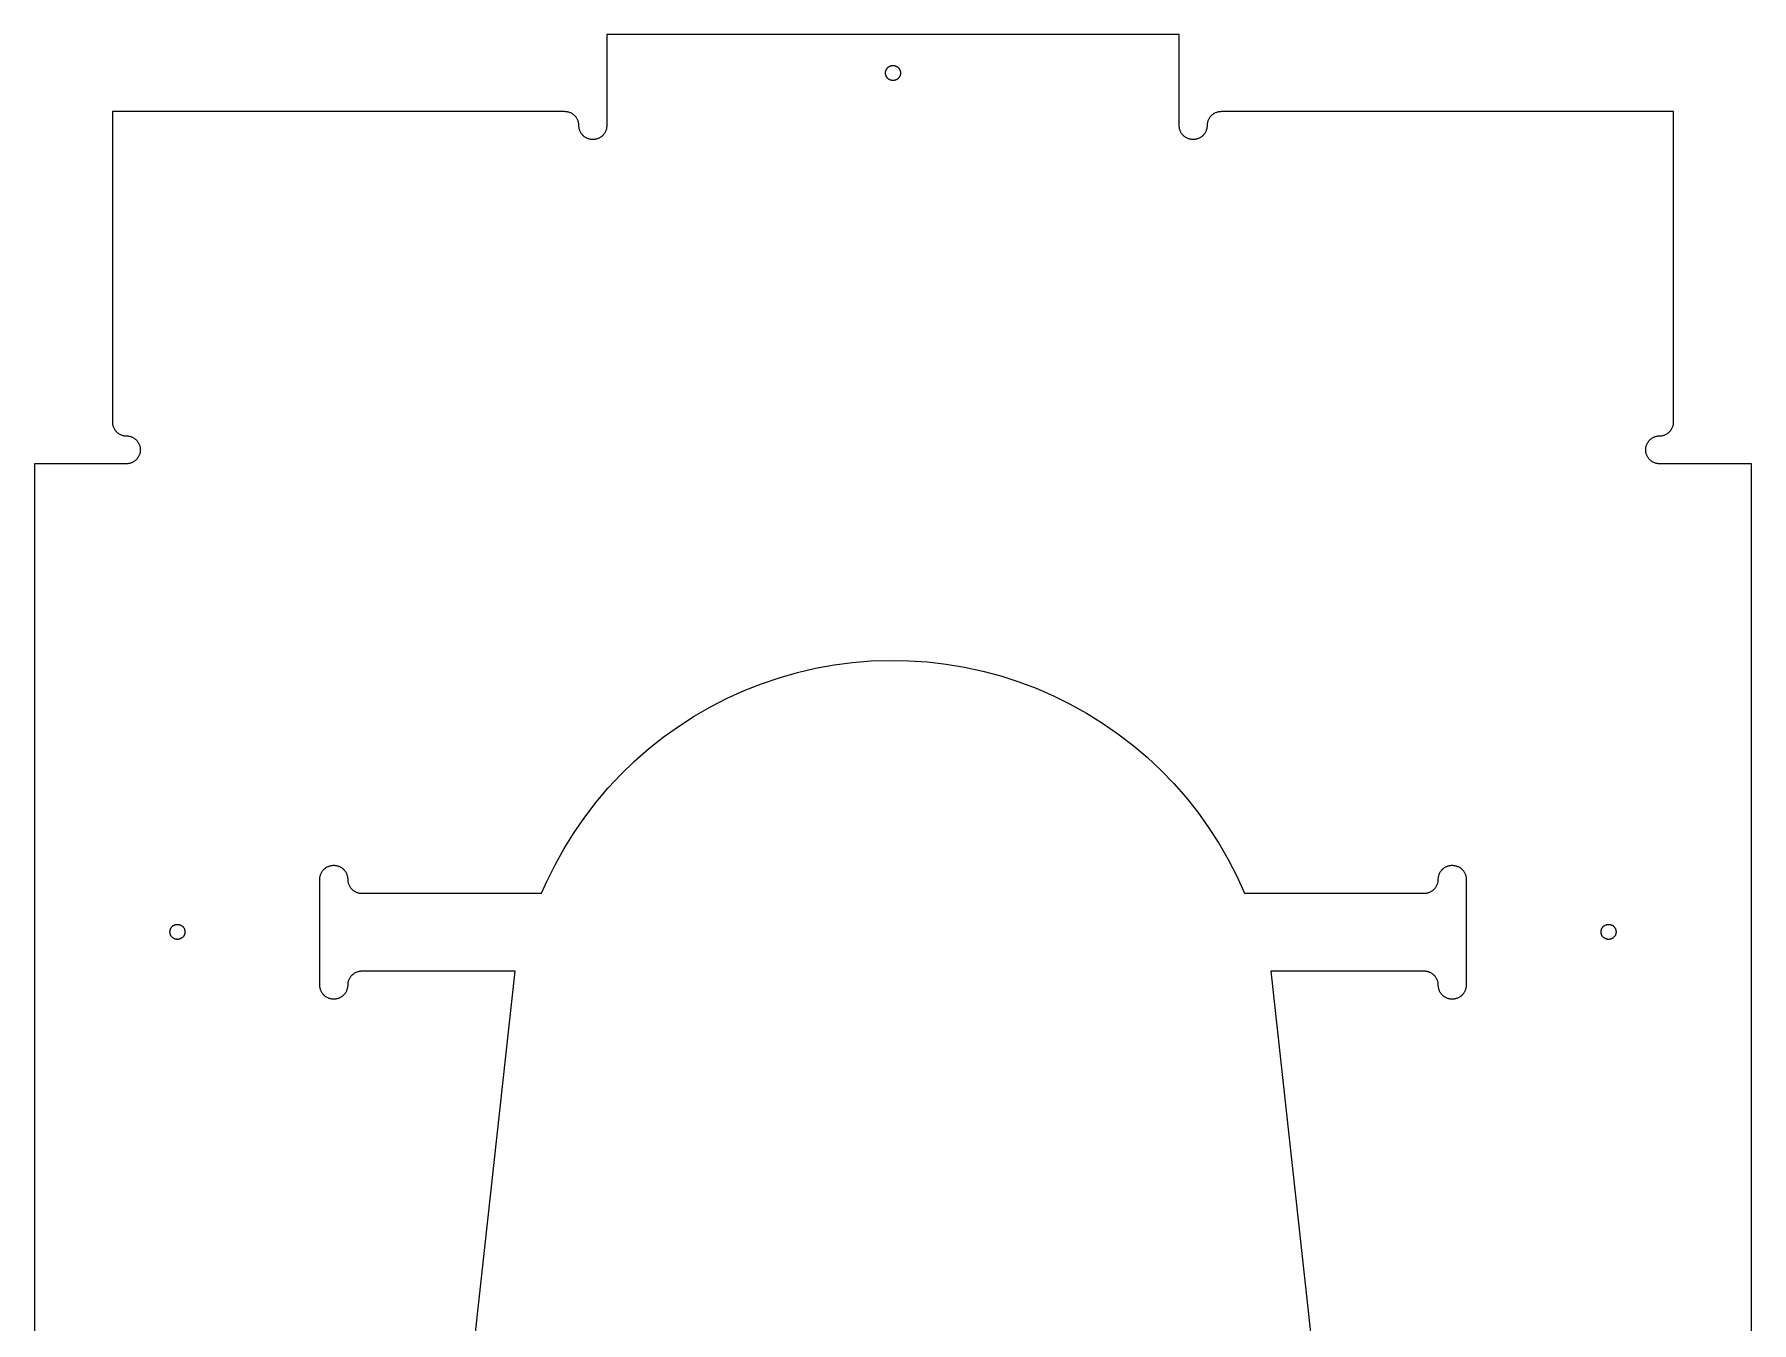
# Model space of a CAD drawing. Header units: metres. Extents: x 0 to 400, y 0 to 600.
# Drawn here: x 0 to 400, y 300 to 600 of the extents above; entities that cross this region are included whole.
import ezdxf

# ---------------------------------------------------------------- set-up
doc = ezdxf.new("R2010")
doc.units = ezdxf.units.M

msp = doc.modelspace()

# ---------------------------------------------------------------- linework, layer by layer
for p, q in [((266.667, 600), (133.333, 600)), ((133.333, 600), (133.333, 578.75)), ((266.667, 578.75), (266.667, 600)), ((198.545, 591.972), (198.594, 592.042)), ((198.594, 592.042), (198.647, 592.11)), ((198.647, 592.11), (198.703, 592.175)), ((198.703, 592.175), (198.763, 592.237)), ((198.763, 592.237), (198.825, 592.297)), ((198.825, 592.297), (198.89, 592.353)), ((198.89, 592.353), (198.958, 592.406)), ((198.958, 592.406), (199.028, 592.455)), ((199.028, 592.455), (199.1, 592.501)), ((199.1, 592.501), (199.175, 592.543)), ((199.175, 592.543), (199.252, 592.582)), ((199.252, 592.582), (199.33, 592.617)), ((199.33, 592.617), (199.41, 592.648)), ((199.41, 592.648), (199.492, 592.675)), ((199.492, 592.675), (199.575, 592.698)), ((199.575, 592.698), (199.659, 592.716)), ((199.659, 592.716), (199.743, 592.731)), ((199.743, 592.731), (199.828, 592.742)), ((199.828, 592.742), (199.914, 592.748)), ((199.914, 592.748), (200, 592.75)), ((200, 592.75), (200.086, 592.748)), ((200.086, 592.748), (200.172, 592.742)), ((200.172, 592.742), (200.257, 592.731)), ((200.257, 592.731), (200.341, 592.716)), ((200.341, 592.716), (200.425, 592.698)), ((200.425, 592.698), (200.508, 592.675)), ((200.508, 592.675), (200.59, 592.648)), ((200.59, 592.648), (200.67, 592.617)), ((200.67, 592.617), (200.748, 592.582)), ((200.748, 592.582), (200.825, 592.543)), ((200.825, 592.543), (200.9, 592.501)), ((200.9, 592.501), (200.972, 592.455)), ((200.972, 592.455), (201.042, 592.406)), ((201.042, 592.406), (201.11, 592.353)), ((201.11, 592.353), (201.175, 592.297)), ((201.175, 592.297), (201.237, 592.237)), ((201.237, 592.237), (201.297, 592.175)), ((201.297, 592.175), (201.353, 592.11)), ((201.353, 592.11), (201.406, 592.042)), ((201.406, 592.042), (201.455, 591.972)), ((198.25, 591), (198.252, 591.086)), ((198.252, 590.914), (198.25, 591)), ((198.252, 591.086), (198.258, 591.172)), ((198.258, 590.828), (198.252, 590.914)), ((198.258, 591.172), (198.269, 591.257)), ((198.269, 590.743), (198.258, 590.828)), ((198.269, 591.257), (198.284, 591.341)), ((198.284, 590.659), (198.269, 590.743)), ((198.284, 591.341), (198.302, 591.425)), ((198.302, 590.575), (198.284, 590.659)), ((198.302, 591.425), (198.325, 591.508)), ((198.325, 590.492), (198.302, 590.575)), ((198.325, 591.508), (198.352, 591.59)), ((198.352, 590.41), (198.325, 590.492)), ((198.352, 591.59), (198.383, 591.67)), ((198.383, 590.33), (198.352, 590.41)), ((198.383, 591.67), (198.418, 591.748)), ((198.418, 590.252), (198.383, 590.33)), ((198.418, 591.748), (198.457, 591.825)), ((198.457, 590.175), (198.418, 590.252)), ((198.457, 591.825), (198.499, 591.9)), ((198.499, 590.1), (198.457, 590.175)), ((198.499, 591.9), (198.545, 591.972)), ((198.545, 590.028), (198.499, 590.1)), ((198.594, 589.958), (198.545, 590.028)), ((198.647, 589.89), (198.594, 589.958)), ((198.703, 589.825), (198.647, 589.89)), ((198.763, 589.763), (198.703, 589.825)), ((198.825, 589.703), (198.763, 589.763)), ((198.89, 589.647), (198.825, 589.703)), ((198.958, 589.594), (198.89, 589.647)), ((199.028, 589.545), (198.958, 589.594)), ((199.1, 589.499), (199.028, 589.545)), ((199.175, 589.457), (199.1, 589.499)), ((199.252, 589.418), (199.175, 589.457)), ((199.33, 589.383), (199.252, 589.418)), ((199.41, 589.352), (199.33, 589.383)), ((199.492, 589.325), (199.41, 589.352)), ((199.575, 589.302), (199.492, 589.325)), ((199.659, 589.284), (199.575, 589.302)), ((199.743, 589.269), (199.659, 589.284)), ((199.828, 589.258), (199.743, 589.269)), ((199.914, 589.252), (199.828, 589.258)), ((200, 589.25), (199.914, 589.252)), ((200.086, 589.252), (200, 589.25)), ((200.172, 589.258), (200.086, 589.252)), ((200.257, 589.269), (200.172, 589.258)), ((200.341, 589.284), (200.257, 589.269)), ((200.425, 589.302), (200.341, 589.284)), ((200.508, 589.325), (200.425, 589.302)), ((200.59, 589.352), (200.508, 589.325)), ((200.67, 589.383), (200.59, 589.352)), ((200.748, 589.418), (200.67, 589.383)), ((200.825, 589.457), (200.748, 589.418)), ((200.9, 589.499), (200.825, 589.457)), ((200.972, 589.545), (200.9, 589.499)), ((201.042, 589.594), (200.972, 589.545)), ((201.11, 589.647), (201.042, 589.594)), ((201.175, 589.703), (201.11, 589.647)), ((201.237, 589.763), (201.175, 589.703)), ((201.297, 589.825), (201.237, 589.763)), ((201.353, 589.89), (201.297, 589.825)), ((201.406, 589.958), (201.353, 589.89)), ((201.455, 590.028), (201.406, 589.958)), ((201.455, 591.972), (201.501, 591.9)), ((201.501, 590.1), (201.455, 590.028)), ((201.501, 591.9), (201.543, 591.825)), ((201.543, 590.175), (201.501, 590.1)), ((201.543, 591.825), (201.582, 591.748)), ((201.582, 590.252), (201.543, 590.175)), ((201.582, 591.748), (201.617, 591.67)), ((201.617, 590.33), (201.582, 590.252)), ((201.617, 591.67), (201.648, 591.59)), ((201.648, 590.41), (201.617, 590.33)), ((201.648, 591.59), (201.675, 591.508)), ((201.675, 590.492), (201.648, 590.41)), ((201.675, 591.508), (201.698, 591.425)), ((201.698, 590.575), (201.675, 590.492)), ((201.698, 591.425), (201.716, 591.341)), ((201.716, 590.659), (201.698, 590.575)), ((201.716, 591.341), (201.731, 591.257)), ((201.731, 590.743), (201.716, 590.659)), ((201.731, 591.257), (201.742, 591.172)), ((201.742, 590.828), (201.731, 590.743)), ((201.742, 591.172), (201.748, 591.086)), ((201.748, 590.914), (201.742, 590.828)), ((201.748, 591.086), (201.75, 591)), ((201.75, 591), (201.748, 590.914)), ((123.583, 582), (18.18, 582)), ((18.18, 582), (18.18, 509.75)), ((123.743, 581.996), (123.583, 582)), ((123.902, 581.984), (123.743, 581.996)), ((124.06, 581.965), (123.902, 581.984)), ((124.217, 581.938), (124.06, 581.965)), ((124.373, 581.903), (124.217, 581.938)), ((124.527, 581.86), (124.373, 581.903)), ((124.678, 581.81), (124.527, 581.86)), ((124.827, 581.753), (124.678, 581.81)), ((124.973, 581.688), (124.827, 581.753)), ((125.115, 581.616), (124.973, 581.688)), ((125.254, 581.538), (125.115, 581.616)), ((125.389, 581.452), (125.254, 581.538)), ((125.519, 581.36), (125.389, 581.452)), ((125.645, 581.262), (125.519, 581.36)), ((125.766, 581.158), (125.645, 581.262)), ((125.881, 581.048), (125.766, 581.158)), ((125.991, 580.933), (125.881, 581.048)), ((126.096, 580.812), (125.991, 580.933)), ((126.194, 580.686), (126.096, 580.812)), ((126.286, 580.556), (126.194, 580.686)), ((126.371, 580.421), (126.286, 580.556)), ((126.45, 580.282), (126.371, 580.421)), ((126.521, 580.14), (126.45, 580.282)), ((126.586, 579.994), (126.521, 580.14)), ((273.479, 580.14), (273.414, 579.994)), ((273.55, 580.282), (273.479, 580.14)), ((273.629, 580.421), (273.55, 580.282)), ((273.714, 580.556), (273.629, 580.421)), ((273.806, 580.686), (273.714, 580.556)), ((273.904, 580.812), (273.806, 580.686)), ((274.009, 580.933), (273.904, 580.812)), ((274.119, 581.048), (274.009, 580.933)), ((274.234, 581.158), (274.119, 581.048)), ((274.355, 581.262), (274.234, 581.158)), ((274.481, 581.36), (274.355, 581.262)), ((274.611, 581.452), (274.481, 581.36)), ((274.746, 581.538), (274.611, 581.452)), ((274.885, 581.616), (274.746, 581.538)), ((275.027, 581.688), (274.885, 581.616)), ((275.173, 581.753), (275.027, 581.688)), ((275.322, 581.81), (275.173, 581.753)), ((275.473, 581.86), (275.322, 581.81)), ((275.627, 581.903), (275.473, 581.86)), ((275.783, 581.938), (275.627, 581.903)), ((275.94, 581.965), (275.783, 581.938)), ((276.098, 581.984), (275.94, 581.965)), ((276.257, 581.996), (276.098, 581.984)), ((276.417, 582), (276.257, 581.996)), ((381.82, 582), (276.417, 582)), ((381.82, 509.75), (381.82, 582)), ((126.643, 579.845), (126.586, 579.994)), ((126.693, 579.693), (126.643, 579.845)), ((126.736, 579.54), (126.693, 579.693)), ((126.771, 579.384), (126.736, 579.54)), ((126.798, 579.227), (126.771, 579.384)), ((126.818, 579.069), (126.798, 579.227)), ((126.829, 578.909), (126.818, 579.069)), ((126.837, 578.591), (126.829, 578.909)), ((126.849, 578.431), (126.837, 578.591)), ((126.868, 578.273), (126.849, 578.431)), ((126.896, 578.116), (126.868, 578.273)), ((126.931, 577.96), (126.896, 578.116)), ((126.973, 577.807), (126.931, 577.96)), ((127.023, 577.655), (126.973, 577.807)), ((127.081, 577.506), (127.023, 577.655)), ((127.145, 577.36), (127.081, 577.506)), ((127.217, 577.218), (127.145, 577.36)), ((127.296, 577.079), (127.217, 577.218)), ((127.381, 576.944), (127.296, 577.079)), ((127.473, 576.814), (127.381, 576.944)), ((127.571, 576.688), (127.473, 576.814)), ((127.675, 576.567), (127.571, 576.688)), ((127.785, 576.452), (127.675, 576.567)), ((127.901, 576.342), (127.785, 576.452)), ((128.022, 576.238), (127.901, 576.342)), ((128.147, 576.14), (128.022, 576.238)), ((128.278, 576.048), (128.147, 576.14)), ((128.412, 575.962), (128.278, 576.048)), ((131.889, 576.048), (131.754, 575.962)), ((132.019, 576.14), (131.889, 576.048)), ((132.145, 576.238), (132.019, 576.14)), ((132.266, 576.342), (132.145, 576.238)), ((132.381, 576.452), (132.266, 576.342)), ((132.491, 576.567), (132.381, 576.452)), ((132.596, 576.688), (132.491, 576.567)), ((132.694, 576.814), (132.596, 576.688)), ((132.786, 576.944), (132.694, 576.814)), ((132.871, 577.079), (132.786, 576.944)), ((132.95, 577.218), (132.871, 577.079)), ((133.021, 577.36), (132.95, 577.218)), ((133.086, 577.506), (133.021, 577.36)), ((133.143, 577.655), (133.086, 577.506)), ((133.193, 577.807), (133.143, 577.655)), ((133.236, 577.96), (133.193, 577.807)), ((133.271, 578.116), (133.236, 577.96)), ((133.298, 578.273), (133.271, 578.116)), ((133.318, 578.431), (133.298, 578.273)), ((133.329, 578.591), (133.318, 578.431)), ((133.333, 578.75), (133.329, 578.591)), ((266.671, 578.591), (266.667, 578.75)), ((266.682, 578.431), (266.671, 578.591)), ((266.702, 578.273), (266.682, 578.431)), ((266.729, 578.116), (266.702, 578.273)), ((266.764, 577.96), (266.729, 578.116)), ((266.807, 577.807), (266.764, 577.96)), ((266.857, 577.655), (266.807, 577.807)), ((266.914, 577.506), (266.857, 577.655)), ((266.979, 577.36), (266.914, 577.506)), ((267.05, 577.218), (266.979, 577.36)), ((267.129, 577.079), (267.05, 577.218)), ((267.214, 576.944), (267.129, 577.079)), ((267.306, 576.814), (267.214, 576.944)), ((267.404, 576.688), (267.306, 576.814)), ((267.509, 576.567), (267.404, 576.688)), ((267.619, 576.452), (267.509, 576.567)), ((267.734, 576.342), (267.619, 576.452)), ((267.855, 576.238), (267.734, 576.342)), ((267.981, 576.14), (267.855, 576.238)), ((268.111, 576.048), (267.981, 576.14)), ((268.246, 575.962), (268.111, 576.048)), ((271.722, 576.048), (271.587, 575.962)), ((271.853, 576.14), (271.722, 576.048)), ((271.978, 576.238), (271.853, 576.14)), ((272.099, 576.342), (271.978, 576.238)), ((272.215, 576.452), (272.099, 576.342)), ((272.325, 576.567), (272.215, 576.452)), ((272.429, 576.688), (272.325, 576.567)), ((272.527, 576.814), (272.429, 576.688)), ((272.619, 576.944), (272.527, 576.814)), ((272.704, 577.079), (272.619, 576.944)), ((272.783, 577.218), (272.704, 577.079)), ((272.855, 577.36), (272.783, 577.218)), ((272.919, 577.506), (272.855, 577.36)), ((272.977, 577.655), (272.919, 577.506)), ((273.027, 577.807), (272.977, 577.655)), ((273.069, 577.96), (273.027, 577.807)), ((273.104, 578.116), (273.069, 577.96)), ((273.131, 578.273), (273.104, 578.116)), ((273.151, 578.431), (273.131, 578.273)), ((273.163, 578.591), (273.151, 578.431)), ((273.171, 578.909), (273.163, 578.591)), ((273.182, 579.069), (273.171, 578.909)), ((273.202, 579.227), (273.182, 579.069)), ((273.229, 579.384), (273.202, 579.227)), ((273.264, 579.54), (273.229, 579.384)), ((273.307, 579.693), (273.264, 579.54)), ((273.357, 579.845), (273.307, 579.693)), ((273.414, 579.994), (273.357, 579.845)), ((128.551, 575.884), (128.412, 575.962)), ((128.694, 575.812), (128.551, 575.884)), ((128.84, 575.747), (128.694, 575.812)), ((128.988, 575.69), (128.84, 575.747)), ((129.14, 575.64), (128.988, 575.69)), ((129.294, 575.597), (129.14, 575.64)), ((129.449, 575.562), (129.294, 575.597)), ((129.606, 575.535), (129.449, 575.562)), ((129.765, 575.516), (129.606, 575.535)), ((129.924, 575.504), (129.765, 575.516)), ((130.083, 575.5), (129.924, 575.504)), ((130.243, 575.504), (130.083, 575.5)), ((130.402, 575.516), (130.243, 575.504)), ((130.56, 575.535), (130.402, 575.516)), ((130.717, 575.562), (130.56, 575.535)), ((130.873, 575.597), (130.717, 575.562)), ((131.027, 575.64), (130.873, 575.597)), ((131.178, 575.69), (131.027, 575.64)), ((131.327, 575.747), (131.178, 575.69)), ((131.473, 575.812), (131.327, 575.747)), ((131.615, 575.884), (131.473, 575.812)), ((131.754, 575.962), (131.615, 575.884)), ((268.385, 575.884), (268.246, 575.962)), ((268.527, 575.812), (268.385, 575.884)), ((268.673, 575.747), (268.527, 575.812)), ((268.822, 575.69), (268.673, 575.747)), ((268.973, 575.64), (268.822, 575.69)), ((269.127, 575.597), (268.973, 575.64)), ((269.283, 575.562), (269.127, 575.597)), ((269.44, 575.535), (269.283, 575.562)), ((269.598, 575.516), (269.44, 575.535)), ((269.757, 575.504), (269.598, 575.516)), ((269.917, 575.5), (269.757, 575.504)), ((270.076, 575.504), (269.917, 575.5)), ((270.235, 575.516), (270.076, 575.504)), ((270.394, 575.535), (270.235, 575.516)), ((270.551, 575.562), (270.394, 575.535)), ((270.706, 575.597), (270.551, 575.562)), ((270.86, 575.64), (270.706, 575.597)), ((271.012, 575.69), (270.86, 575.64)), ((271.16, 575.747), (271.012, 575.69)), ((271.306, 575.812), (271.16, 575.747)), ((271.449, 575.884), (271.306, 575.812)), ((271.587, 575.962), (271.449, 575.884)), ((18.18, 509.75), (18.1839, 509.591)), ((18.1839, 509.591), (18.1956, 509.431)), ((18.1956, 509.431), (18.2152, 509.273)), ((18.2152, 509.273), (18.2424, 509.116)), ((18.2424, 509.116), (18.2774, 508.96)), ((18.2774, 508.96), (18.3199, 508.807)), ((18.3199, 508.807), (18.37, 508.655)), ((18.37, 508.655), (18.4274, 508.506)), ((18.4274, 508.506), (18.492, 508.36)), ((18.492, 508.36), (18.5638, 508.218)), ((18.5638, 508.218), (18.6424, 508.079)), ((18.6424, 508.079), (18.7277, 507.944)), ((381.272, 507.944), (381.358, 508.079)), ((381.358, 508.079), (381.436, 508.218)), ((381.436, 508.218), (381.508, 508.36)), ((381.508, 508.36), (381.573, 508.506)), ((381.573, 508.506), (381.63, 508.655)), ((381.63, 508.655), (381.68, 508.807)), ((381.68, 508.807), (381.723, 508.96)), ((381.723, 508.96), (381.758, 509.116)), ((381.758, 509.116), (381.785, 509.273)), ((381.785, 509.273), (381.804, 509.431)), ((381.804, 509.431), (381.816, 509.591)), ((381.816, 509.591), (381.82, 509.75)), ((18.7277, 507.944), (18.8196, 507.814)), ((18.8196, 507.814), (18.9177, 507.688)), ((18.9177, 507.688), (19.0219, 507.567)), ((19.0219, 507.567), (19.1319, 507.452)), ((19.1319, 507.452), (19.2474, 507.342)), ((19.2474, 507.342), (19.3682, 507.238)), ((19.3682, 507.238), (19.494, 507.14)), ((19.494, 507.14), (19.6244, 507.048)), ((19.6244, 507.048), (19.7592, 506.962)), ((19.7592, 506.962), (19.8979, 506.884)), ((19.8979, 506.884), (20.0404, 506.812)), ((20.0404, 506.812), (20.1863, 506.747)), ((20.1863, 506.747), (20.3351, 506.69)), ((20.3351, 506.69), (20.4866, 506.64)), ((20.4866, 506.64), (20.6403, 506.597)), ((20.6403, 506.597), (20.7959, 506.562)), ((20.7959, 506.562), (20.9531, 506.535)), ((20.9531, 506.535), (21.1114, 506.516)), ((21.1114, 506.516), (21.2705, 506.504)), ((21.2705, 506.504), (21.5895, 506.496)), ((21.5895, 506.496), (21.7486, 506.484)), ((21.7486, 506.484), (21.9069, 506.465)), ((21.9069, 506.465), (22.064, 506.438)), ((22.064, 506.438), (22.2197, 506.403)), ((22.2197, 506.403), (22.3734, 506.36)), ((22.3734, 506.36), (22.5249, 506.31)), ((22.5249, 506.31), (22.6737, 506.253)), ((22.6737, 506.253), (22.8195, 506.188)), ((22.8195, 506.188), (22.962, 506.116)), ((22.962, 506.116), (23.1008, 506.038)), ((23.1008, 506.038), (23.2356, 505.952)), ((23.2356, 505.952), (23.366, 505.86)), ((23.366, 505.86), (23.4918, 505.762)), ((23.4918, 505.762), (23.6126, 505.658)), ((23.6126, 505.658), (23.7281, 505.548)), ((23.7281, 505.548), (23.8381, 505.433)), ((23.8381, 505.433), (23.9423, 505.312)), ((23.9423, 505.312), (24.0404, 505.186)), ((24.0404, 505.186), (24.1323, 505.056)), ((24.1323, 505.056), (24.2176, 504.921)), ((24.2176, 504.921), (24.2962, 504.782)), ((24.2962, 504.782), (24.368, 504.64)), ((24.368, 504.64), (24.4326, 504.494)), ((24.4326, 504.494), (24.49, 504.345)), ((24.49, 504.345), (24.5401, 504.193)), ((24.5401, 504.193), (24.5826, 504.04)), ((24.5826, 504.04), (24.6175, 503.884)), ((375.382, 503.884), (375.417, 504.04)), ((375.417, 504.04), (375.46, 504.193)), ((375.46, 504.193), (375.51, 504.345)), ((375.51, 504.345), (375.567, 504.494)), ((375.567, 504.494), (375.632, 504.64)), ((375.632, 504.64), (375.704, 504.782)), ((375.704, 504.782), (375.782, 504.921)), ((375.782, 504.921), (375.868, 505.056)), ((375.868, 505.056), (375.96, 505.186)), ((375.96, 505.186), (376.058, 505.312)), ((376.058, 505.312), (376.162, 505.433)), ((376.162, 505.433), (376.272, 505.548)), ((376.272, 505.548), (376.387, 505.658)), ((376.387, 505.658), (376.508, 505.762)), ((376.508, 505.762), (376.634, 505.86)), ((376.634, 505.86), (376.764, 505.952)), ((376.764, 505.952), (376.899, 506.038)), ((376.899, 506.038), (377.038, 506.116)), ((377.038, 506.116), (377.18, 506.188)), ((377.18, 506.188), (377.326, 506.253)), ((377.326, 506.253), (377.475, 506.31)), ((377.475, 506.31), (377.627, 506.36)), ((377.627, 506.36), (377.78, 506.403)), ((377.78, 506.403), (377.936, 506.438)), ((377.936, 506.438), (378.093, 506.465)), ((378.093, 506.465), (378.251, 506.484)), ((378.251, 506.484), (378.411, 506.496)), ((378.411, 506.496), (378.729, 506.504)), ((378.729, 506.504), (378.889, 506.516)), ((378.889, 506.516), (379.047, 506.535)), ((379.047, 506.535), (379.204, 506.562)), ((379.204, 506.562), (379.36, 506.597)), ((379.36, 506.597), (379.513, 506.64)), ((379.513, 506.64), (379.665, 506.69)), ((379.665, 506.69), (379.814, 506.747)), ((379.814, 506.747), (379.96, 506.812)), ((379.96, 506.812), (380.102, 506.884)), ((380.102, 506.884), (380.241, 506.962)), ((380.241, 506.962), (380.376, 507.048)), ((380.376, 507.048), (380.506, 507.14)), ((380.506, 507.14), (380.632, 507.238)), ((380.632, 507.238), (380.753, 507.342)), ((380.753, 507.342), (380.868, 507.452)), ((380.868, 507.452), (380.978, 507.567)), ((380.978, 507.567), (381.082, 507.688)), ((381.082, 507.688), (381.18, 507.814)), ((381.18, 507.814), (381.272, 507.944)), ((21.43, 500), (0, 500)), ((0, 500), (0, 200)), ((21.5895, 500.004), (21.43, 500)), ((21.7486, 500.016), (21.5895, 500.004)), ((21.9069, 500.035), (21.7486, 500.016)), ((22.064, 500.062), (21.9069, 500.035)), ((22.2197, 500.097), (22.064, 500.062)), ((22.3734, 500.14), (22.2197, 500.097)), ((22.5249, 500.19), (22.3734, 500.14)), ((22.6737, 500.247), (22.5249, 500.19)), ((22.8195, 500.312), (22.6737, 500.247)), ((22.962, 500.384), (22.8195, 500.312)), ((23.1008, 500.462), (22.962, 500.384)), ((23.2356, 500.548), (23.1008, 500.462)), ((23.366, 500.64), (23.2356, 500.548)), ((23.4918, 500.738), (23.366, 500.64)), ((23.6126, 500.842), (23.4918, 500.738)), ((23.7281, 500.952), (23.6126, 500.842)), ((23.8381, 501.067), (23.7281, 500.952)), ((23.9423, 501.188), (23.8381, 501.067)), ((24.0404, 501.314), (23.9423, 501.188)), ((24.1323, 501.444), (24.0404, 501.314)), ((24.2176, 501.579), (24.1323, 501.444)), ((24.2962, 501.718), (24.2176, 501.579)), ((24.368, 501.86), (24.2962, 501.718)), ((24.4326, 502.006), (24.368, 501.86)), ((24.49, 502.155), (24.4326, 502.006)), ((24.5401, 502.307), (24.49, 502.155)), ((24.5826, 502.46), (24.5401, 502.307)), ((24.6175, 502.616), (24.5826, 502.46)), ((24.6175, 503.884), (24.6448, 503.727)), ((24.6448, 502.773), (24.6175, 502.616)), ((24.6448, 503.727), (24.6643, 503.569)), ((24.6643, 502.931), (24.6448, 502.773)), ((24.6643, 503.569), (24.6761, 503.409)), ((24.6761, 503.091), (24.6643, 502.931)), ((24.6761, 503.409), (24.68, 503.25)), ((24.68, 503.25), (24.6761, 503.091)), ((375.32, 503.25), (375.324, 503.409)), ((375.324, 503.091), (375.32, 503.25)), ((375.324, 503.409), (375.336, 503.569)), ((375.336, 502.931), (375.324, 503.091)), ((375.336, 503.569), (375.355, 503.727)), ((375.355, 502.773), (375.336, 502.931)), ((375.355, 503.727), (375.382, 503.884)), ((375.382, 502.616), (375.355, 502.773)), ((375.417, 502.46), (375.382, 502.616)), ((375.46, 502.307), (375.417, 502.46)), ((375.51, 502.155), (375.46, 502.307)), ((375.567, 502.006), (375.51, 502.155)), ((375.632, 501.86), (375.567, 502.006)), ((375.704, 501.718), (375.632, 501.86)), ((375.782, 501.579), (375.704, 501.718)), ((375.868, 501.444), (375.782, 501.579)), ((375.96, 501.314), (375.868, 501.444)), ((376.058, 501.188), (375.96, 501.314)), ((376.162, 501.067), (376.058, 501.188)), ((376.272, 500.952), (376.162, 501.067)), ((376.387, 500.842), (376.272, 500.952)), ((376.508, 500.738), (376.387, 500.842)), ((376.634, 500.64), (376.508, 500.738)), ((376.764, 500.548), (376.634, 500.64)), ((376.899, 500.462), (376.764, 500.548)), ((377.038, 500.384), (376.899, 500.462)), ((377.18, 500.312), (377.038, 500.384)), ((377.326, 500.247), (377.18, 500.312)), ((377.475, 500.19), (377.326, 500.247)), ((377.627, 500.14), (377.475, 500.19)), ((377.78, 500.097), (377.627, 500.14)), ((377.936, 500.062), (377.78, 500.097)), ((378.093, 500.035), (377.936, 500.062)), ((378.251, 500.016), (378.093, 500.035)), ((378.411, 500.004), (378.251, 500.016)), ((378.57, 500), (378.411, 500.004)), ((400, 500), (378.57, 500)), ((400, 200), (400, 500)), ((177.718, 451.384), (181.968, 452.374)), ((181.968, 452.374), (186.26, 453.154)), ((186.26, 453.154), (190.586, 453.722)), ((190.586, 453.722), (194.934, 454.078)), ((194.934, 454.078), (199.295, 454.219)), ((199.295, 454.219), (203.657, 454.147)), ((203.657, 454.147), (208.011, 453.861)), ((208.011, 453.861), (212.345, 453.361)), ((212.345, 453.361), (216.649, 452.649)), ((216.649, 452.649), (220.914, 451.727)), ((165.333, 447.184), (169.391, 448.786)), ((169.391, 448.786), (173.523, 450.187)), ((173.523, 450.187), (177.718, 451.384)), ((220.914, 451.727), (225.128, 450.597)), ((225.128, 450.597), (229.281, 449.261)), ((229.281, 449.261), (233.364, 447.723)), ((157.478, 443.391), (161.359, 445.384)), ((161.359, 445.384), (165.333, 447.184)), ((233.364, 447.723), (237.366, 445.987)), ((237.366, 445.987), (241.279, 444.056)), ((241.279, 444.056), (245.092, 441.936)), ((150.031, 438.848), (153.699, 441.211)), ((153.699, 441.211), (157.478, 443.391)), ((245.092, 441.936), (248.796, 439.631)), ((143.066, 433.596), (146.484, 436.307)), ((146.484, 436.307), (150.031, 438.848)), ((248.796, 439.631), (252.383, 437.147)), ((252.383, 437.147), (255.844, 434.491)), ((139.785, 430.72), (143.066, 433.596)), ((255.844, 434.491), (259.17, 431.667)), ((136.649, 427.687), (139.785, 430.72)), ((259.17, 431.667), (262.353, 428.684)), ((262.353, 428.684), (265.387, 425.548)), ((130.843, 421.177), (133.666, 424.503)), ((133.666, 424.503), (136.649, 427.687)), ((265.387, 425.548), (268.263, 422.267)), ((128.186, 417.716), (130.843, 421.177)), ((268.263, 422.267), (270.974, 418.849)), ((125.702, 414.13), (128.186, 417.716)), ((270.974, 418.849), (273.514, 415.302)), ((123.397, 410.425), (125.702, 414.13)), ((273.514, 415.302), (275.878, 411.635)), ((121.277, 406.612), (123.397, 410.425)), ((275.878, 411.635), (278.058, 407.856)), ((66.5491, 403.884), (66.5841, 404.04)), ((66.5841, 404.04), (66.6266, 404.193)), ((66.6266, 404.193), (66.6766, 404.345)), ((66.6766, 404.345), (66.7341, 404.494)), ((66.7341, 404.494), (66.7987, 404.64)), ((66.7987, 404.64), (66.8704, 404.782)), ((66.8704, 404.782), (66.949, 404.921)), ((66.949, 404.921), (67.0344, 405.056)), ((67.0344, 405.056), (67.1262, 405.186)), ((67.1262, 405.186), (67.2244, 405.312)), ((67.2244, 405.312), (67.3286, 405.433)), ((67.3286, 405.433), (67.4386, 405.548)), ((67.4386, 405.548), (67.5541, 405.658)), ((67.5541, 405.658), (67.6749, 405.762)), ((67.6749, 405.762), (67.8006, 405.86)), ((67.8006, 405.86), (67.9311, 405.952)), ((67.9311, 405.952), (68.0658, 406.038)), ((68.0658, 406.038), (68.2046, 406.116)), ((68.2046, 406.116), (68.3471, 406.188)), ((68.3471, 406.188), (68.4929, 406.253)), ((68.4929, 406.253), (68.6418, 406.31)), ((68.6418, 406.31), (68.7932, 406.36)), ((68.7932, 406.36), (68.947, 406.403)), ((68.947, 406.403), (69.1026, 406.438)), ((69.1026, 406.438), (69.2598, 406.465)), ((69.2598, 406.465), (69.4181, 406.484)), ((69.4181, 406.484), (69.5772, 406.496)), ((69.5772, 406.496), (69.7367, 406.5)), ((69.7367, 406.5), (69.8961, 406.496)), ((69.8961, 406.496), (70.0552, 406.484)), ((70.0552, 406.484), (70.2135, 406.465)), ((70.2135, 406.465), (70.3707, 406.438)), ((70.3707, 406.438), (70.5264, 406.403)), ((70.5264, 406.403), (70.6801, 406.36)), ((70.6801, 406.36), (70.8316, 406.31)), ((70.8316, 406.31), (70.9804, 406.253)), ((70.9804, 406.253), (71.1262, 406.188)), ((71.1262, 406.188), (71.2687, 406.116)), ((71.2687, 406.116), (71.4075, 406.038)), ((71.4075, 406.038), (71.5423, 405.952)), ((71.5423, 405.952), (71.6727, 405.86)), ((71.6727, 405.86), (71.7984, 405.762)), ((71.7984, 405.762), (71.9192, 405.658)), ((71.9192, 405.658), (72.0348, 405.548)), ((72.0348, 405.548), (72.1447, 405.433)), ((72.1447, 405.433), (72.2489, 405.312)), ((72.2489, 405.312), (72.3471, 405.186)), ((72.3471, 405.186), (72.4389, 405.056)), ((72.4389, 405.056), (72.5243, 404.921)), ((72.5243, 404.921), (72.6029, 404.782)), ((72.6029, 404.782), (72.6746, 404.64)), ((72.6746, 404.64), (72.7393, 404.494)), ((72.7393, 404.494), (72.7967, 404.345)), ((72.7967, 404.345), (72.8467, 404.193)), ((72.8467, 404.193), (72.8893, 404.04)), ((72.8893, 404.04), (72.9242, 403.884)), ((119.346, 402.7), (121.277, 406.612)), ((278.058, 407.856), (280.051, 403.974)), ((327.076, 403.884), (327.111, 404.04)), ((327.111, 404.04), (327.153, 404.193)), ((327.153, 404.193), (327.203, 404.345)), ((327.203, 404.345), (327.261, 404.494)), ((327.261, 404.494), (327.325, 404.64)), ((327.325, 404.64), (327.397, 404.782)), ((327.397, 404.782), (327.476, 404.921)), ((327.476, 404.921), (327.561, 405.056)), ((327.561, 405.056), (327.653, 405.186)), ((327.653, 405.186), (327.751, 405.312)), ((327.751, 405.312), (327.855, 405.433)), ((327.855, 405.433), (327.965, 405.548)), ((327.965, 405.548), (328.081, 405.658)), ((328.081, 405.658), (328.202, 405.762)), ((328.202, 405.762), (328.327, 405.86)), ((328.327, 405.86), (328.458, 405.952)), ((328.458, 405.952), (328.592, 406.038)), ((328.592, 406.038), (328.731, 406.116)), ((328.731, 406.116), (328.874, 406.188)), ((328.874, 406.188), (329.02, 406.253)), ((329.02, 406.253), (329.168, 406.31)), ((329.168, 406.31), (329.32, 406.36)), ((329.32, 406.36), (329.474, 406.403)), ((329.474, 406.403), (329.629, 406.438)), ((329.629, 406.438), (329.786, 406.465)), ((329.786, 406.465), (329.945, 406.484)), ((329.945, 406.484), (330.104, 406.496)), ((330.104, 406.496), (330.263, 406.5)), ((330.263, 406.5), (330.423, 406.496)), ((330.423, 406.496), (330.582, 406.484)), ((330.582, 406.484), (330.74, 406.465)), ((330.74, 406.465), (330.897, 406.438)), ((330.897, 406.438), (331.053, 406.403)), ((331.053, 406.403), (331.207, 406.36)), ((331.207, 406.36), (331.358, 406.31)), ((331.358, 406.31), (331.507, 406.253)), ((331.507, 406.253), (331.653, 406.188)), ((331.653, 406.188), (331.795, 406.116)), ((331.795, 406.116), (331.934, 406.038)), ((331.934, 406.038), (332.069, 405.952)), ((332.069, 405.952), (332.199, 405.86)), ((332.199, 405.86), (332.325, 405.762)), ((332.325, 405.762), (332.446, 405.658)), ((332.446, 405.658), (332.561, 405.548)), ((332.561, 405.548), (332.671, 405.433)), ((332.671, 405.433), (332.776, 405.312)), ((332.776, 405.312), (332.874, 405.186)), ((332.874, 405.186), (332.966, 405.056)), ((332.966, 405.056), (333.051, 404.921)), ((333.051, 404.921), (333.13, 404.782)), ((333.13, 404.782), (333.201, 404.64)), ((333.201, 404.64), (333.266, 404.494)), ((333.266, 404.494), (333.323, 404.345)), ((333.323, 404.345), (333.373, 404.193)), ((333.373, 404.193), (333.416, 404.04)), ((333.416, 404.04), (333.451, 403.884)), ((66.4867, 403.25), (66.4906, 403.409)), ((66.4867, 378.57), (66.4867, 403.25)), ((66.4906, 403.409), (66.5023, 403.569)), ((66.5023, 403.569), (66.5218, 403.727)), ((66.5218, 403.727), (66.5491, 403.884)), ((72.9242, 403.884), (72.9515, 403.727)), ((72.9515, 403.727), (72.971, 403.569)), ((72.971, 403.569), (72.9827, 403.409)), ((72.9827, 403.409), (72.9906, 403.091)), ((72.9906, 403.091), (73.0023, 402.931)), ((73.0023, 402.931), (73.0218, 402.773)), ((73.0218, 402.773), (73.0491, 402.616)), ((73.0491, 402.616), (73.0841, 402.46)), ((73.0841, 402.46), (73.1266, 402.307)), ((73.1266, 402.307), (73.1766, 402.155)), ((73.1766, 402.155), (73.2341, 402.006)), ((73.2341, 402.006), (73.2987, 401.86)), ((73.2987, 401.86), (73.3704, 401.718)), ((73.3704, 401.718), (73.449, 401.579)), ((73.449, 401.579), (73.5344, 401.444)), ((73.5344, 401.444), (73.6262, 401.314)), ((73.6262, 401.314), (73.7244, 401.188)), ((73.7244, 401.188), (73.8286, 401.067)), ((73.8286, 401.067), (73.9386, 400.952)), ((73.9386, 400.952), (74.0541, 400.842)), ((74.0541, 400.842), (74.1749, 400.738)), ((74.1749, 400.738), (74.3006, 400.64)), ((74.3006, 400.64), (74.4311, 400.548)), ((74.4311, 400.548), (74.5658, 400.462)), ((74.5658, 400.462), (74.7046, 400.384)), ((74.7046, 400.384), (74.8471, 400.312)), ((74.8471, 400.312), (74.9929, 400.247)), ((74.9929, 400.247), (75.1418, 400.19)), ((75.1418, 400.19), (75.2932, 400.14)), ((75.2932, 400.14), (75.447, 400.097)), ((75.447, 400.097), (75.6026, 400.062)), ((75.6026, 400.062), (75.7598, 400.035)), ((75.7598, 400.035), (75.9181, 400.016)), ((75.9181, 400.016), (76.0772, 400.004)), ((76.0772, 400.004), (76.2367, 400)), ((76.2367, 400), (118.15, 400)), ((118.15, 400), (119.346, 402.7)), ((280.051, 403.974), (281.85, 400)), ((281.85, 400), (323.763, 400)), ((323.763, 400), (323.923, 400.004)), ((323.923, 400.004), (324.082, 400.016)), ((324.082, 400.016), (324.24, 400.035)), ((324.24, 400.035), (324.397, 400.062)), ((324.397, 400.062), (324.553, 400.097)), ((324.553, 400.097), (324.707, 400.14)), ((324.707, 400.14), (324.858, 400.19)), ((324.858, 400.19), (325.007, 400.247)), ((325.007, 400.247), (325.153, 400.312)), ((325.153, 400.312), (325.295, 400.384)), ((325.295, 400.384), (325.434, 400.462)), ((325.434, 400.462), (325.569, 400.548)), ((325.569, 400.548), (325.699, 400.64)), ((325.699, 400.64), (325.825, 400.738)), ((325.825, 400.738), (325.946, 400.842)), ((325.946, 400.842), (326.061, 400.952)), ((326.061, 400.952), (326.171, 401.067)), ((326.171, 401.067), (326.276, 401.188)), ((326.276, 401.188), (326.374, 401.314)), ((326.374, 401.314), (326.466, 401.444)), ((326.466, 401.444), (326.551, 401.579)), ((326.551, 401.579), (326.63, 401.718)), ((326.63, 401.718), (326.701, 401.86)), ((326.701, 401.86), (326.766, 402.006)), ((326.766, 402.006), (326.823, 402.155)), ((326.823, 402.155), (326.873, 402.307)), ((326.873, 402.307), (326.916, 402.46)), ((326.916, 402.46), (326.951, 402.616)), ((326.951, 402.616), (326.978, 402.773)), ((326.978, 402.773), (326.998, 402.931)), ((326.998, 402.931), (327.009, 403.091)), ((327.009, 403.091), (327.017, 403.409)), ((327.017, 403.409), (327.029, 403.569)), ((327.029, 403.569), (327.049, 403.727)), ((327.049, 403.727), (327.076, 403.884)), ((333.451, 403.884), (333.478, 403.727)), ((333.478, 403.727), (333.498, 403.569)), ((333.498, 403.569), (333.509, 403.409)), ((333.509, 403.409), (333.513, 403.25)), ((333.513, 403.25), (333.513, 378.57)), ((31.8783, 391.972), (31.9277, 392.042)), ((31.9277, 392.042), (31.9806, 392.11)), ((31.9806, 392.11), (32.0367, 392.175)), ((32.0367, 392.175), (32.0959, 392.237)), ((32.0959, 392.237), (32.1581, 392.297)), ((32.1581, 392.297), (32.2231, 392.353)), ((32.2231, 392.353), (32.2908, 392.406)), ((32.2908, 392.406), (32.3611, 392.455)), ((32.3611, 392.455), (32.4336, 392.501)), ((32.4336, 392.501), (32.5084, 392.543)), ((32.5084, 392.543), (32.5851, 392.582)), ((32.5851, 392.582), (32.6636, 392.617)), ((32.6636, 392.617), (32.7438, 392.648)), ((32.7438, 392.648), (32.8253, 392.675)), ((32.8253, 392.675), (32.9081, 392.698)), ((32.9081, 392.698), (32.9919, 392.716)), ((32.9919, 392.716), (33.0766, 392.731)), ((33.0766, 392.731), (33.1618, 392.742)), ((33.1618, 392.742), (33.2475, 392.748)), ((33.2475, 392.748), (33.3333, 392.75)), ((33.3333, 392.75), (33.4192, 392.748)), ((33.4192, 392.748), (33.5049, 392.742)), ((33.5049, 392.742), (33.5901, 392.731)), ((33.5901, 392.731), (33.6747, 392.716)), ((33.6747, 392.716), (33.7585, 392.698)), ((33.7585, 392.698), (33.8413, 392.675)), ((33.8413, 392.675), (33.9229, 392.648)), ((33.9229, 392.648), (34.003, 392.617)), ((34.003, 392.617), (34.0815, 392.582)), ((34.0815, 392.582), (34.1583, 392.543)), ((34.1583, 392.543), (34.233, 392.501)), ((34.233, 392.501), (34.3056, 392.455)), ((34.3056, 392.455), (34.3758, 392.406)), ((34.3758, 392.406), (34.4435, 392.353)), ((34.4435, 392.353), (34.5086, 392.297)), ((34.5086, 392.297), (34.5708, 392.237)), ((34.5708, 392.237), (34.63, 392.175)), ((34.63, 392.175), (34.6861, 392.11)), ((34.6861, 392.11), (34.7389, 392.042)), ((34.7389, 392.042), (34.7884, 391.972)), ((365.212, 391.972), (365.261, 392.042)), ((365.261, 392.042), (365.314, 392.11)), ((365.314, 392.11), (365.37, 392.175)), ((365.37, 392.175), (365.429, 392.237)), ((365.429, 392.237), (365.491, 392.297)), ((365.491, 392.297), (365.556, 392.353)), ((365.556, 392.353), (365.624, 392.406)), ((365.624, 392.406), (365.694, 392.455)), ((365.694, 392.455), (365.767, 392.501)), ((365.767, 392.501), (365.842, 392.543)), ((365.842, 392.543), (365.918, 392.582)), ((365.918, 392.582), (365.997, 392.617)), ((365.997, 392.617), (366.077, 392.648)), ((366.077, 392.648), (366.159, 392.675)), ((366.159, 392.675), (366.241, 392.698)), ((366.241, 392.698), (366.325, 392.716)), ((366.325, 392.716), (366.41, 392.731)), ((366.41, 392.731), (366.495, 392.742)), ((366.495, 392.742), (366.581, 392.748)), ((366.581, 392.748), (366.667, 392.75)), ((366.667, 392.75), (366.753, 392.748)), ((366.753, 392.748), (366.838, 392.742)), ((366.838, 392.742), (366.923, 392.731)), ((366.923, 392.731), (367.008, 392.716)), ((367.008, 392.716), (367.092, 392.698)), ((367.092, 392.698), (367.175, 392.675)), ((367.175, 392.675), (367.256, 392.648)), ((367.256, 392.648), (367.336, 392.617)), ((367.336, 392.617), (367.415, 392.582)), ((367.415, 392.582), (367.492, 392.543)), ((367.492, 392.543), (367.566, 392.501)), ((367.566, 392.501), (367.639, 392.455)), ((367.639, 392.455), (367.709, 392.406)), ((367.709, 392.406), (367.777, 392.353)), ((367.777, 392.353), (367.842, 392.297)), ((367.842, 392.297), (367.904, 392.237)), ((367.904, 392.237), (367.963, 392.175)), ((367.963, 392.175), (368.019, 392.11)), ((368.019, 392.11), (368.072, 392.042)), ((368.072, 392.042), (368.122, 391.972)), ((31.5833, 391), (31.5854, 391.086)), ((31.5854, 390.914), (31.5833, 391)), ((31.5854, 391.086), (31.5918, 391.172)), ((31.5918, 390.828), (31.5854, 390.914)), ((31.5918, 391.172), (31.6023, 391.257)), ((31.6023, 390.743), (31.5918, 390.828)), ((31.6023, 391.257), (31.617, 391.341)), ((31.617, 390.659), (31.6023, 390.743)), ((31.617, 391.341), (31.6358, 391.425)), ((31.6358, 390.575), (31.617, 390.659)), ((31.6358, 391.425), (31.6587, 391.508)), ((31.6587, 390.492), (31.6358, 390.575)), ((31.6587, 391.508), (31.6856, 391.59)), ((31.6856, 390.41), (31.6587, 390.492)), ((31.6856, 391.59), (31.7165, 391.67)), ((31.7165, 390.33), (31.6856, 390.41)), ((31.7165, 391.67), (31.7513, 391.748)), ((31.7513, 390.252), (31.7165, 390.33)), ((31.7513, 391.748), (31.79, 391.825)), ((31.79, 390.175), (31.7513, 390.252)), ((31.79, 391.825), (31.8323, 391.9)), ((31.8323, 390.1), (31.79, 390.175)), ((31.8323, 391.9), (31.8783, 391.972)), ((31.8783, 390.028), (31.8323, 390.1)), ((31.9277, 389.958), (31.8783, 390.028)), ((31.9806, 389.89), (31.9277, 389.958)), ((32.0367, 389.825), (31.9806, 389.89)), ((32.0959, 389.763), (32.0367, 389.825)), ((32.1581, 389.703), (32.0959, 389.763)), ((32.2231, 389.647), (32.1581, 389.703)), ((32.2908, 389.594), (32.2231, 389.647)), ((32.3611, 389.545), (32.2908, 389.594)), ((32.4336, 389.499), (32.3611, 389.545)), ((32.5084, 389.457), (32.4336, 389.499)), ((32.5851, 389.418), (32.5084, 389.457)), ((32.6636, 389.383), (32.5851, 389.418)), ((32.7438, 389.352), (32.6636, 389.383)), ((32.8253, 389.325), (32.7438, 389.352)), ((32.9081, 389.302), (32.8253, 389.325)), ((32.9919, 389.284), (32.9081, 389.302)), ((33.0766, 389.269), (32.9919, 389.284)), ((33.1618, 389.258), (33.0766, 389.269)), ((33.2475, 389.252), (33.1618, 389.258)), ((33.3333, 389.25), (33.2475, 389.252)), ((33.4192, 389.252), (33.3333, 389.25)), ((33.5049, 389.258), (33.4192, 389.252)), ((33.5901, 389.269), (33.5049, 389.258)), ((33.6747, 389.284), (33.5901, 389.269)), ((33.7585, 389.302), (33.6747, 389.284)), ((33.8413, 389.325), (33.7585, 389.302)), ((33.9229, 389.352), (33.8413, 389.325)), ((34.003, 389.383), (33.9229, 389.352)), ((34.0815, 389.418), (34.003, 389.383)), ((34.1583, 389.457), (34.0815, 389.418)), ((34.233, 389.499), (34.1583, 389.457)), ((34.3056, 389.545), (34.233, 389.499)), ((34.3758, 389.594), (34.3056, 389.545)), ((34.4435, 389.647), (34.3758, 389.594)), ((34.5086, 389.703), (34.4435, 389.647)), ((34.5708, 389.763), (34.5086, 389.703)), ((34.63, 389.825), (34.5708, 389.763)), ((34.6861, 389.89), (34.63, 389.825)), ((34.7389, 389.958), (34.6861, 389.89)), ((34.7884, 390.028), (34.7389, 389.958)), ((34.7884, 391.972), (34.8344, 391.9)), ((34.8344, 390.1), (34.7884, 390.028)), ((34.8344, 391.9), (34.8767, 391.825)), ((34.8767, 390.175), (34.8344, 390.1)), ((34.8767, 391.825), (34.9153, 391.748)), ((34.9153, 390.252), (34.8767, 390.175)), ((34.9153, 391.748), (34.9501, 391.67)), ((34.9501, 390.33), (34.9153, 390.252)), ((34.9501, 391.67), (34.981, 391.59)), ((34.981, 390.41), (34.9501, 390.33)), ((34.981, 391.59), (35.008, 391.508)), ((35.008, 390.492), (34.981, 390.41)), ((35.008, 391.508), (35.0309, 391.425)), ((35.0309, 390.575), (35.008, 390.492)), ((35.0309, 391.425), (35.0497, 391.341)), ((35.0497, 390.659), (35.0309, 390.575)), ((35.0497, 391.341), (35.0644, 391.257)), ((35.0644, 390.743), (35.0497, 390.659)), ((35.0644, 391.257), (35.0749, 391.172)), ((35.0749, 390.828), (35.0644, 390.743)), ((35.0749, 391.172), (35.0812, 391.086)), ((35.0812, 390.914), (35.0749, 390.828)), ((35.0812, 391.086), (35.0833, 391)), ((35.0833, 391), (35.0812, 390.914)), ((364.917, 391), (364.919, 391.086)), ((364.919, 390.914), (364.917, 391)), ((364.919, 391.086), (364.925, 391.172)), ((364.925, 390.828), (364.919, 390.914)), ((364.925, 391.172), (364.936, 391.257)), ((364.936, 390.743), (364.925, 390.828)), ((364.936, 391.257), (364.95, 391.341)), ((364.95, 390.659), (364.936, 390.743)), ((364.95, 391.341), (364.969, 391.425)), ((364.969, 390.575), (364.95, 390.659)), ((364.969, 391.425), (364.992, 391.508)), ((364.992, 390.492), (364.969, 390.575)), ((364.992, 391.508), (365.019, 391.59)), ((365.019, 390.41), (364.992, 390.492)), ((365.019, 391.59), (365.05, 391.67)), ((365.05, 390.33), (365.019, 390.41)), ((365.05, 391.67), (365.085, 391.748)), ((365.085, 390.252), (365.05, 390.33)), ((365.085, 391.748), (365.123, 391.825)), ((365.123, 390.175), (365.085, 390.252)), ((365.123, 391.825), (365.166, 391.9)), ((365.166, 390.1), (365.123, 390.175)), ((365.166, 391.9), (365.212, 391.972)), ((365.212, 390.028), (365.166, 390.1)), ((365.261, 389.958), (365.212, 390.028)), ((365.314, 389.89), (365.261, 389.958)), ((365.37, 389.825), (365.314, 389.89)), ((365.429, 389.763), (365.37, 389.825)), ((365.491, 389.703), (365.429, 389.763)), ((365.556, 389.647), (365.491, 389.703)), ((365.624, 389.594), (365.556, 389.647)), ((365.694, 389.545), (365.624, 389.594)), ((365.767, 389.499), (365.694, 389.545)), ((365.842, 389.457), (365.767, 389.499)), ((365.918, 389.418), (365.842, 389.457)), ((365.997, 389.383), (365.918, 389.418)), ((366.077, 389.352), (365.997, 389.383)), ((366.159, 389.325), (366.077, 389.352)), ((366.241, 389.302), (366.159, 389.325)), ((366.325, 389.284), (366.241, 389.302)), ((366.41, 389.269), (366.325, 389.284)), ((366.495, 389.258), (366.41, 389.269)), ((366.581, 389.252), (366.495, 389.258)), ((366.667, 389.25), (366.581, 389.252)), ((366.753, 389.252), (366.667, 389.25)), ((366.838, 389.258), (366.753, 389.252)), ((366.923, 389.269), (366.838, 389.258)), ((367.008, 389.284), (366.923, 389.269)), ((367.092, 389.302), (367.008, 389.284)), ((367.175, 389.325), (367.092, 389.302)), ((367.256, 389.352), (367.175, 389.325)), ((367.336, 389.383), (367.256, 389.352)), ((367.415, 389.418), (367.336, 389.383)), ((367.492, 389.457), (367.415, 389.418)), ((367.566, 389.499), (367.492, 389.457)), ((367.639, 389.545), (367.566, 389.499)), ((367.709, 389.594), (367.639, 389.545)), ((367.777, 389.647), (367.709, 389.594)), ((367.842, 389.703), (367.777, 389.647)), ((367.904, 389.763), (367.842, 389.703)), ((367.963, 389.825), (367.904, 389.763)), ((368.019, 389.89), (367.963, 389.825)), ((368.072, 389.958), (368.019, 389.89)), ((368.122, 390.028), (368.072, 389.958)), ((368.122, 391.972), (368.168, 391.9)), ((368.168, 390.1), (368.122, 390.028)), ((368.168, 391.9), (368.21, 391.825)), ((368.21, 390.175), (368.168, 390.1)), ((368.21, 391.825), (368.249, 391.748)), ((368.249, 390.252), (368.21, 390.175)), ((368.249, 391.748), (368.283, 391.67)), ((368.283, 390.33), (368.249, 390.252)), ((368.283, 391.67), (368.314, 391.59)), ((368.314, 390.41), (368.283, 390.33)), ((368.314, 391.59), (368.341, 391.508)), ((368.341, 390.492), (368.314, 390.41)), ((368.341, 391.508), (368.364, 391.425)), ((368.364, 390.575), (368.341, 390.492)), ((368.364, 391.425), (368.383, 391.341)), ((368.383, 390.659), (368.364, 390.575)), ((368.383, 391.341), (368.398, 391.257)), ((368.398, 390.743), (368.383, 390.659)), ((368.398, 391.257), (368.408, 391.172)), ((368.408, 390.828), (368.398, 390.743)), ((368.408, 391.172), (368.415, 391.086)), ((368.415, 390.914), (368.408, 390.828)), ((368.415, 391.086), (368.417, 391)), ((368.417, 391), (368.415, 390.914)), ((72, 18), (112, 381.82)), ((73.3704, 380.102), (73.2987, 379.96)), ((73.449, 380.241), (73.3704, 380.102)), ((73.5344, 380.376), (73.449, 380.241)), ((73.6262, 380.506), (73.5344, 380.376)), ((73.7244, 380.632), (73.6262, 380.506)), ((73.8286, 380.753), (73.7244, 380.632)), ((73.9386, 380.868), (73.8286, 380.753)), ((74.0541, 380.978), (73.9386, 380.868)), ((74.1749, 381.082), (74.0541, 380.978)), ((74.3006, 381.18), (74.1749, 381.082)), ((74.4311, 381.272), (74.3006, 381.18)), ((74.5658, 381.358), (74.4311, 381.272)), ((74.7046, 381.436), (74.5658, 381.358)), ((74.8471, 381.508), (74.7046, 381.436)), ((74.9929, 381.573), (74.8471, 381.508)), ((75.1418, 381.63), (74.9929, 381.573)), ((75.2932, 381.68), (75.1418, 381.63)), ((75.447, 381.723), (75.2932, 381.68)), ((75.6026, 381.758), (75.447, 381.723)), ((75.7598, 381.785), (75.6026, 381.758)), ((75.9181, 381.804), (75.7598, 381.785)), ((76.0772, 381.816), (75.9181, 381.804)), ((76.2367, 381.82), (76.0772, 381.816)), ((112, 381.82), (76.2367, 381.82)), ((323.763, 381.82), (288, 381.82)), ((288, 381.82), (328, 18)), ((323.923, 381.816), (323.763, 381.82)), ((324.082, 381.804), (323.923, 381.816)), ((324.24, 381.785), (324.082, 381.804)), ((324.397, 381.758), (324.24, 381.785)), ((324.553, 381.723), (324.397, 381.758)), ((324.707, 381.68), (324.553, 381.723)), ((324.858, 381.63), (324.707, 381.68)), ((325.007, 381.573), (324.858, 381.63)), ((325.153, 381.508), (325.007, 381.573)), ((325.295, 381.436), (325.153, 381.508)), ((325.434, 381.358), (325.295, 381.436)), ((325.569, 381.272), (325.434, 381.358)), ((325.699, 381.18), (325.569, 381.272)), ((325.825, 381.082), (325.699, 381.18)), ((325.946, 380.978), (325.825, 381.082)), ((326.061, 380.868), (325.946, 380.978)), ((326.171, 380.753), (326.061, 380.868)), ((326.276, 380.632), (326.171, 380.753)), ((326.374, 380.506), (326.276, 380.632)), ((326.466, 380.376), (326.374, 380.506)), ((326.551, 380.241), (326.466, 380.376)), ((326.63, 380.102), (326.551, 380.241)), ((326.701, 379.96), (326.63, 380.102)), ((66.4906, 378.411), (66.4867, 378.57)), ((66.5023, 378.251), (66.4906, 378.411)), ((66.5218, 378.093), (66.5023, 378.251)), ((66.5491, 377.936), (66.5218, 378.093)), ((66.5841, 377.78), (66.5491, 377.936)), ((66.6266, 377.627), (66.5841, 377.78)), ((66.6766, 377.475), (66.6266, 377.627)), ((66.7341, 377.326), (66.6766, 377.475)), ((66.7987, 377.18), (66.7341, 377.326)), ((66.8704, 377.038), (66.7987, 377.18)), ((66.949, 376.899), (66.8704, 377.038)), ((67.0344, 376.764), (66.949, 376.899)), ((67.1262, 376.634), (67.0344, 376.764)), ((67.2244, 376.508), (67.1262, 376.634)), ((67.3286, 376.387), (67.2244, 376.508)), ((67.4386, 376.272), (67.3286, 376.387)), ((67.5541, 376.162), (67.4386, 376.272)), ((67.6749, 376.058), (67.5541, 376.162)), ((67.8006, 375.96), (67.6749, 376.058)), ((71.7984, 376.058), (71.6727, 375.96)), ((71.9192, 376.162), (71.7984, 376.058)), ((72.0348, 376.272), (71.9192, 376.162)), ((72.1447, 376.387), (72.0348, 376.272)), ((72.2489, 376.508), (72.1447, 376.387)), ((72.3471, 376.634), (72.2489, 376.508)), ((72.4389, 376.764), (72.3471, 376.634)), ((72.5243, 376.899), (72.4389, 376.764)), ((72.6029, 377.038), (72.5243, 376.899)), ((72.6746, 377.18), (72.6029, 377.038)), ((72.7393, 377.326), (72.6746, 377.18)), ((72.7967, 377.475), (72.7393, 377.326)), ((72.8467, 377.627), (72.7967, 377.475)), ((72.8893, 377.78), (72.8467, 377.627)), ((72.9242, 377.936), (72.8893, 377.78)), ((72.9515, 378.093), (72.9242, 377.936)), ((72.971, 378.251), (72.9515, 378.093)), ((72.9827, 378.411), (72.971, 378.251)), ((72.9906, 378.729), (72.9827, 378.411)), ((73.0023, 378.889), (72.9906, 378.729)), ((73.0218, 379.047), (73.0023, 378.889)), ((73.0491, 379.204), (73.0218, 379.047)), ((73.0841, 379.36), (73.0491, 379.204)), ((73.1266, 379.513), (73.0841, 379.36)), ((73.1766, 379.665), (73.1266, 379.513)), ((73.2341, 379.814), (73.1766, 379.665)), ((73.2987, 379.96), (73.2341, 379.814)), ((326.766, 379.814), (326.701, 379.96)), ((326.823, 379.665), (326.766, 379.814)), ((326.873, 379.513), (326.823, 379.665)), ((326.916, 379.36), (326.873, 379.513)), ((326.951, 379.204), (326.916, 379.36)), ((326.978, 379.047), (326.951, 379.204)), ((326.998, 378.889), (326.978, 379.047)), ((327.009, 378.729), (326.998, 378.889)), ((327.017, 378.411), (327.009, 378.729)), ((327.029, 378.251), (327.017, 378.411)), ((327.049, 378.093), (327.029, 378.251)), ((327.076, 377.936), (327.049, 378.093)), ((327.111, 377.78), (327.076, 377.936)), ((327.153, 377.627), (327.111, 377.78)), ((327.203, 377.475), (327.153, 377.627)), ((327.261, 377.326), (327.203, 377.475)), ((327.325, 377.18), (327.261, 377.326)), ((327.397, 377.038), (327.325, 377.18)), ((327.476, 376.899), (327.397, 377.038)), ((327.561, 376.764), (327.476, 376.899)), ((327.653, 376.634), (327.561, 376.764)), ((327.751, 376.508), (327.653, 376.634)), ((327.855, 376.387), (327.751, 376.508)), ((327.965, 376.272), (327.855, 376.387)), ((328.081, 376.162), (327.965, 376.272)), ((328.202, 376.058), (328.081, 376.162)), ((328.327, 375.96), (328.202, 376.058)), ((332.325, 376.058), (332.199, 375.96)), ((332.446, 376.162), (332.325, 376.058)), ((332.561, 376.272), (332.446, 376.162)), ((332.671, 376.387), (332.561, 376.272)), ((332.776, 376.508), (332.671, 376.387)), ((332.874, 376.634), (332.776, 376.508)), ((332.966, 376.764), (332.874, 376.634)), ((333.051, 376.899), (332.966, 376.764)), ((333.13, 377.038), (333.051, 376.899)), ((333.201, 377.18), (333.13, 377.038)), ((333.266, 377.326), (333.201, 377.18)), ((333.323, 377.475), (333.266, 377.326)), ((333.373, 377.627), (333.323, 377.475)), ((333.416, 377.78), (333.373, 377.627)), ((333.451, 377.936), (333.416, 377.78)), ((333.478, 378.093), (333.451, 377.936)), ((333.498, 378.251), (333.478, 378.093)), ((333.509, 378.411), (333.498, 378.251)), ((333.513, 378.57), (333.509, 378.411)), ((67.9311, 375.868), (67.8006, 375.96)), ((68.0658, 375.782), (67.9311, 375.868)), ((68.2046, 375.704), (68.0658, 375.782)), ((68.3471, 375.632), (68.2046, 375.704)), ((68.4929, 375.567), (68.3471, 375.632)), ((68.6418, 375.51), (68.4929, 375.567)), ((68.7932, 375.46), (68.6418, 375.51)), ((68.947, 375.417), (68.7932, 375.46)), ((69.1026, 375.382), (68.947, 375.417)), ((69.2598, 375.355), (69.1026, 375.382)), ((69.4181, 375.336), (69.2598, 375.355)), ((69.5772, 375.324), (69.4181, 375.336)), ((69.7367, 375.32), (69.5772, 375.324)), ((69.8961, 375.324), (69.7367, 375.32)), ((70.0552, 375.336), (69.8961, 375.324)), ((70.2135, 375.355), (70.0552, 375.336)), ((70.3707, 375.382), (70.2135, 375.355)), ((70.5264, 375.417), (70.3707, 375.382)), ((70.6801, 375.46), (70.5264, 375.417)), ((70.8316, 375.51), (70.6801, 375.46)), ((70.9804, 375.567), (70.8316, 375.51)), ((71.1262, 375.632), (70.9804, 375.567)), ((71.2687, 375.704), (71.1262, 375.632)), ((71.4075, 375.782), (71.2687, 375.704)), ((71.5423, 375.868), (71.4075, 375.782)), ((71.6727, 375.96), (71.5423, 375.868)), ((328.458, 375.868), (328.327, 375.96)), ((328.592, 375.782), (328.458, 375.868)), ((328.731, 375.704), (328.592, 375.782)), ((328.874, 375.632), (328.731, 375.704)), ((329.02, 375.567), (328.874, 375.632)), ((329.168, 375.51), (329.02, 375.567)), ((329.32, 375.46), (329.168, 375.51)), ((329.474, 375.417), (329.32, 375.46)), ((329.629, 375.382), (329.474, 375.417)), ((329.786, 375.355), (329.629, 375.382)), ((329.945, 375.336), (329.786, 375.355)), ((330.104, 375.324), (329.945, 375.336)), ((330.263, 375.32), (330.104, 375.324)), ((330.423, 375.324), (330.263, 375.32)), ((330.582, 375.336), (330.423, 375.324)), ((330.74, 375.355), (330.582, 375.336)), ((330.897, 375.382), (330.74, 375.355)), ((331.053, 375.417), (330.897, 375.382)), ((331.207, 375.46), (331.053, 375.417)), ((331.358, 375.51), (331.207, 375.46)), ((331.507, 375.567), (331.358, 375.51)), ((331.653, 375.632), (331.507, 375.567)), ((331.795, 375.704), (331.653, 375.632)), ((331.934, 375.782), (331.795, 375.704)), ((332.069, 375.868), (331.934, 375.782)), ((332.199, 375.96), (332.069, 375.868))]:
    msp.add_line(p, q)

doc.saveas('drawing.dxf')
